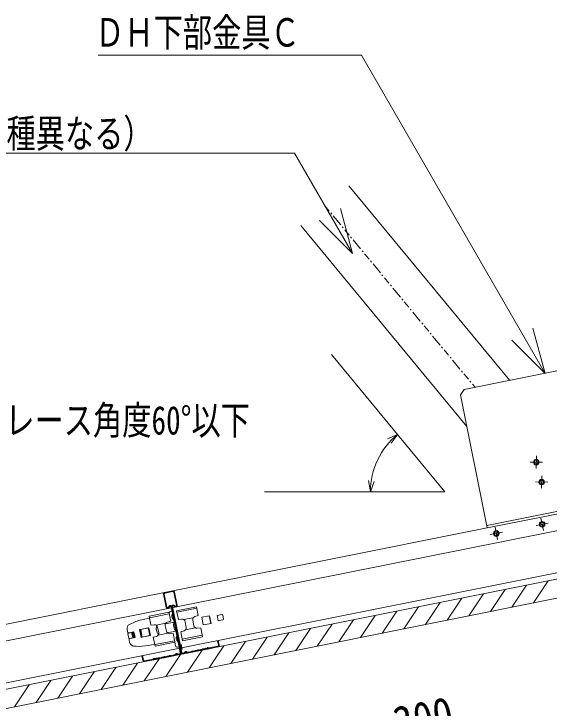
# Model space of a CAD drawing. Units: millimetres, scale not verified. Extents: x -205 to 205, y -142 to 143.
# Drawn here: x 35.99 to 70.31, y 24.9 to 69.43 of the extents above; entities that cross this region are included whole.
import ezdxf
from ezdxf.enums import TextEntityAlignment as Align

# ---------------------------------------------------------------- set-up
doc = ezdxf.new("R2010")
doc.units = ezdxf.units.MM
doc.header["$LTSCALE"] = 0.25
doc.linetypes.add('USER1', pattern=[7.8, 1.8, -0.6, 0.3, -0.6, 3, -0.6, 0.3, -0.6])
for name, color, linetype, lineweight in [('1-1_1-0 断面', 7, 'Continuous', 18), ('1-2_1-1 寸法', 7, 'Continuous', 18), ('1-3_1-2 文字', 7, 'Continuous', 18), ('1-4_1-3 ＤＨクロス', 7, 'Continuous', 18)]:
    doc.layers.add(name, color=color, linetype=linetype, lineweight=lineweight)
doc.styles.add('ＭＳ ゴシック', font='')
doc.styles.get('ＭＳ ゴシック').set_extended_font_data('MS Gothic')

msp = doc.modelspace()

# ---------------------------------------------------------------- linework, layer by layer
at = {"layer": '1-1_1-0 断面'}
for p, q in [((57.4739, 58.3987), (67.7896, 45.9214)), ((-53.6225, 7.0558), (198.7027, 57.5208)), ((54.391, 55.85), (65.0456, 42.9629)), ((64.8763, 45.3387), (82.2914, 48.8218)), ((64.8763, 45.3387), (64.641, 44.9857)), ((64.641, 44.9857), (66.3472, 36.4547)), ((69.4855, 40.2764), (69.4966, 41.0763)), ((69.0911, 40.6819), (69.891, 40.6708)), ((69.83, 38.9994), (69.8411, 39.7993)), ((69.4356, 39.4049), (70.2355, 39.3938)), ((73.1799, 37.9844), (66.3158, 36.6116)), ((66.3472, 36.4547), (73.6819, 37.9216)), ((69.9479, 36.2978), (69.791, 37.0823)), ((-42.9686, 13.5105), (74.0492, 36.9141)), ((69.4772, 36.6116), (70.2617, 36.7685)), ((-42.9351, 14.5982), (66.3472, 36.4547)), ((66.5355, 36.0232), (67.3199, 36.1801)), ((67.0062, 35.7094), (66.8493, 36.4939)), ((-53.6225, 8.6875), (76.0255, 34.6171)), ((69.319, 31.6441), (70.2604, 33.0561)), ((67.9323, 31.3667), (68.8736, 32.7788)), ((65.1588, 30.812), (66.1001, 32.2241)), ((66.5455, 31.0894), (67.4869, 32.5014)), ((62.3853, 30.2573), (63.3266, 31.6694)), ((63.772, 30.5347), (64.7134, 31.9467)), ((46.4248, 31.1476), (47.6996, 31.4025)), ((46.445, 31.0465), (47.7198, 31.3015)), ((60.9985, 29.98), (61.9399, 31.392)), ((45.9345, 31.0495), (44.6598, 30.7946)), ((44.7741, 30.2228), (44.6598, 30.7946)), ((45.9547, 30.9484), (44.68, 30.6935)), ((46.0489, 30.4778), (45.9345, 31.0495)), ((46.0293, 31.0857), (46.1273, 31.1053)), ((46.4248, 31.1476), (46.5392, 30.5758)), ((48.0395, 30.7229), (48.5398, 30.823)), ((48.518, 30.8186), (48.6161, 30.3283)), ((48.5297, 30.821), (48.6278, 30.3307)), ((48.5398, 30.823), (48.6378, 30.3327)), ((49.3289, 30.9043), (49.0347, 30.8455)), ((49.0347, 30.8455), (49.1034, 30.5023)), ((49.3878, 30.8651), (49.4368, 30.62)), ((58.225, 29.4253), (59.1664, 30.8373)), ((59.6118, 29.7026), (60.5531, 31.1147)), ((43.4115, 30.266), (43.5438, 30.3314)), ((44.2852, 30.5839), (44.6859, 30.6641)), ((45.7327, 30.3405), (45.1188, 30.2178)), ((45.7142, 30.3089), (46.2646, 30.4189)), ((46.0489, 30.4778), (45.8394, 30.4165)), ((46.5392, 30.5758), (46.7561, 30.5998)), ((46.8839, 30.5708), (47.4977, 30.6935)), ((46.9742, 30.4402), (47.0455, 30.0838)), ((47.4645, 30.5383), (47.5358, 30.1819)), ((48.1375, 30.2326), (48.0395, 30.7229)), ((48.6378, 30.3327), (48.1375, 30.2326)), ((49.3976, 30.5611), (49.1034, 30.5023)), ((55.4515, 28.8706), (56.3929, 30.2826)), ((56.8383, 29.1479), (57.7796, 30.56)), ((43.2503, 29.9383), (43.2817, 29.7816)), ((44.0573, 29.9316), (44.1063, 29.9414)), ((44.1573, 29.4315), (44.0573, 29.9316)), ((44.6457, 30.0493), (44.1063, 29.9414)), ((44.1063, 29.9414), (44.2064, 29.4413)), ((44.6074, 30.0365), (44.1071, 29.9364)), ((44.1071, 29.9364), (44.2052, 29.4462)), ((44.1288, 29.9408), (44.2269, 29.4505)), ((44.7055, 29.5462), (44.6074, 30.0365)), ((44.7457, 29.5492), (44.6457, 30.0493)), ((44.7741, 30.2228), (44.9911, 30.2468)), ((45.1271, 29.9875), (45.1664, 29.7914)), ((45.2092, 30.0872), (45.2804, 29.7308)), ((45.6995, 30.1853), (45.7707, 29.8289)), ((46.6961, 29.7914), (46.9055, 29.8527)), ((47.0123, 29.9286), (47.6261, 30.0514)), ((54.0648, 28.5932), (55.0061, 30.0053)), ((43.3082, 29.6492), (43.3572, 29.404)), ((43.3474, 29.708), (43.6416, 29.7668)), ((43.3758, 29.7188), (43.6896, 29.7816)), ((43.416, 29.3648), (43.7102, 29.4236)), ((43.4464, 29.3658), (43.7602, 29.4285)), ((43.5435, 29.7472), (43.6121, 29.404)), ((43.5925, 29.757), (43.6612, 29.4138)), ((43.6416, 29.7668), (43.7102, 29.4236)), ((43.6896, 29.7816), (43.7602, 29.4285)), ((44.2064, 29.4413), (44.1573, 29.4315)), ((44.2052, 29.4462), (44.7055, 29.5462)), ((44.2064, 29.4413), (44.7457, 29.5492)), ((44.931, 29.4384), (45.1405, 29.4996)), ((44.931, 29.4384), (45.0454, 28.8666)), ((45.8611, 29.6984), (45.2472, 29.5756)), ((45.8319, 29.7205), (46.3823, 29.8306)), ((46.2058, 29.6933), (45.9888, 29.6693)), ((46.2058, 29.6933), (46.3201, 29.1216)), ((46.6961, 29.7914), (46.8104, 29.2196)), ((46.7902, 29.3207), (48.065, 29.5756)), ((46.8104, 29.2196), (48.0852, 29.4746)), ((51.2913, 28.0385), (52.2326, 29.4506)), ((52.678, 28.3159), (53.6194, 29.7279)), ((43.415, 29.115), (43.3837, 29.2717)), ((44.6186, 28.917), (45.0193, 28.9971)), ((46.2999, 29.2226), (45.0252, 28.9677)), ((46.3201, 29.1216), (45.0454, 28.8666)), ((46.294, 29.252), (46.3666, 28.8892)), ((46.5607, 28.9383), (46.7274, 28.9716)), ((49.9045, 27.7612), (50.8459, 29.1732)), ((51.4362, 29.2868), (51.4396, 29.292)), ((43.6899, 28.8744), (43.8371, 28.8649)), ((46.4843, 28.8108), (46.5823, 28.8304)), ((47.131, 27.2065), (48.0724, 28.6185)), ((48.5178, 27.4838), (49.4591, 28.8959)), ((44.3575, 26.6518), (45.2989, 28.0638)), ((45.7443, 26.9291), (46.6856, 28.3412)), ((42.9708, 26.3744), (43.9121, 27.7865)), ((40.1973, 25.8197), (41.1386, 27.2318)), ((41.584, 26.0971), (42.5254, 27.5091)), ((38.8105, 25.5424), (39.7519, 26.9544)), ((36.037, 24.9877), (36.9784, 26.3997)), ((37.4238, 25.265), (38.3651, 26.6771))]:
    msp.add_line(p, q, dxfattribs=at)
at = {"layer": '1-1_1-0 断面', "color": 4, "linetype": 'USER1'}
msp.add_line((55.9325, 57.1243), (65.5628, 45.476), dxfattribs=at)
at = {"layer": '1-1_1-0 断面'}
for points in [[(-53.5441, 8.2952), (75.6045, 34.125), (198.7027, 58.7446)], [(47.6996, 31.4025), (47.8139, 30.8308), (47.6044, 30.7695)], [(48.0852, 29.4746), (47.9708, 30.0463), (47.7539, 30.0223)], [(46.6196, 28.6441), (46.7863, 28.6774), (46.7274, 28.9716)]]:
    msp.add_lwpolyline(points, dxfattribs=at)
for centre, radius in [((69.4911, 40.6764), 0.18), ((69.4911, 40.6764), 0.12), ((69.8356, 39.3994), 0.18), ((69.8356, 39.3994), 0.12), ((69.8694, 36.69), 0.18), ((69.8694, 36.69), 0.12), ((66.9277, 36.1017), 0.18), ((66.9277, 36.1017), 0.12)]:
    msp.add_circle(centre, radius, dxfattribs=at)
for centre, radius, start, end in [((46.0489, 30.9877), 0.1, 101.30993, 191.30993), ((46.4019, 30.8033), 0.29, 147.70711, 234.91275), ((47.6606, 30.5775), 0.2, 106.30993, 191.30993), ((49.3387, 30.8553), 0.05, 11.30993, 101.30993), ((44.8735, 27.6422), 3, 101.30993, 116.30993), ((45.8956, 30.2245), 0.2, 106.30993, 191.30993), ((46.8358, 30.2272), 0.6025, 161.4471, 221.17277), ((46.7781, 30.401), 0.2, 11.30993, 96.30993), ((49.3878, 30.6101), 0.05, 281.30993, 11.30993), ((43.5445, 29.9971), 0.3, 116.30993, 191.30993), ((45.013, 30.048), 0.2, 11.30993, 96.30993), ((45.3232, 30.0267), 0.2, 137.08667, 191.30993), ((46.8494, 30.0446), 0.2, 286.30993, 11.30993), ((47.7319, 30.2211), 0.2, 191.30993, 276.30993), ((43.3601, 29.7972), 0.08, 191.30993, 281.30993), ((43.3572, 29.659), 0.05, 101.30993, 191.30993), ((43.4062, 29.4138), 0.05, 191.30993, 281.30993), ((45.0843, 29.6916), 0.2, 286.30993, 11.30993), ((45.3625, 29.8306), 0.2, 191.30993, 245.5332), ((45.9668, 29.8681), 0.2, 191.30993, 276.30993), ((46.6863, 29.3815), 0.29, 147.70711, 234.91275), ((43.4621, 29.2873), 0.08, 101.30993, 191.30993), ((43.7092, 29.1738), 0.3, 191.30993, 266.30993), ((44.0302, 31.8587), 3, 266.30993, 281.30993), ((46.4646, 28.9088), 0.1, 191.30993, 281.30993)]:
    msp.add_arc(centre, radius, start, end, dxfattribs=at)
at = {"layer": '1-3_1-2 文字'}
for p, q in [((41.3946, 66.7754), (58.2754, 66.7754)), ((57.7165, 54.0508), (55.5952, 56.1721)), ((70.0558, 46.3712), (67.9345, 48.4925)), ((63.6378, 38.7757), (56.3602, 47.5784)), ((60.5938, 42.4577), (59.9494, 42.1629)), ((60.5938, 42.4577), (60.1848, 41.8825)), ((58.8604, 38.7757), (58.7404, 39.4869)), ((58.8604, 38.7757), (59.1025, 39.4258)), ((63.6378, 38.7757), (52.071, 38.7757))]:
    msp.add_line(p, q, dxfattribs=at)
for points in [[(58.2754, 66.7754), (70.0558, 46.3712), (69.2793, 49.269)], [(13.1778, 60.4919), (53.9977, 60.4919), (57.7165, 54.0508), (56.9401, 56.9485)]]:
    msp.add_lwpolyline(points, dxfattribs=at)
msp.add_arc((63.6378, 38.7757), 4.7774, 129.58228, 180, dxfattribs=at)
at = {"layer": '1-4_1-3 ＤＨクロス'}
for p, q in [((45.587, 32.2007), (45.7557, 31.3574)), ((45.8047, 31.3672), (45.636, 32.2105)), ((45.6655, 32.3183), (46.1852, 32.4223)), ((45.6753, 32.2693), (46.195, 32.3733)), ((46.4225, 31.4907), (46.2538, 32.334)), ((46.3028, 32.3438), (46.4715, 31.5005)), ((45.8967, 31.3513), (45.955, 31.4387)), ((45.9369, 31.3215), (45.9966, 31.4109)), ((46.0691, 31.3966), (46.6608, 28.4382)), ((46.1181, 31.4064), (46.7098, 28.448)), ((46.1384, 31.3051), (46.7098, 28.448)), ((46.1671, 31.4162), (46.7588, 28.4578)), ((46.318, 31.3977), (46.2285, 31.4573)), ((46.3436, 31.4407), (46.2563, 31.4989)), ((49.1024, 29.2325), (49.0534, 29.2226)), ((49.0534, 29.2226), (49.1122, 28.9285)), ((49.1612, 28.9383), (49.1024, 29.2325)), ((47.084, 28.4864), (47.0651, 28.5016)), ((47.1169, 28.4784), (47.3996, 28.535)), ((47.5663, 28.5683), (47.5105, 28.5571)), ((47.5203, 28.5081), (47.5761, 28.5193)), ((47.7329, 28.6016), (47.6772, 28.5905)), ((47.687, 28.5415), (47.7428, 28.5526)), ((47.8996, 28.635), (47.8439, 28.6238)), ((47.8537, 28.5748), (47.9095, 28.5859)), ((48.0663, 28.6683), (48.0106, 28.6572)), ((48.0204, 28.6081), (48.0762, 28.6193)), ((48.233, 28.7017), (48.1773, 28.6905)), ((48.1871, 28.6415), (48.2429, 28.6526)), ((48.344, 28.7238), (48.3598, 28.727)), ((48.3538, 28.6748), (48.3696, 28.678)), ((48.3725, 28.7355), (48.3832, 28.7516)), ((48.4248, 28.7238), (48.4141, 28.7078)), ((48.4526, 28.7294), (48.4686, 28.7187)), ((48.4803, 28.771), (48.4964, 28.7603)), ((49.073, 28.8696), (48.5114, 28.7573)), ((49.0828, 28.8206), (48.5212, 28.7083)), ((44.1995, 28.2519), (44.2485, 28.2617)), ((44.2583, 27.9577), (44.1995, 28.2519)), ((44.2485, 28.2617), (44.3074, 27.9675)), ((44.9512, 28.0652), (44.9405, 28.0491)), ((45.0643, 28.0739), (45.0483, 28.0846)), ((45.0952, 28.0741), (45.0793, 28.0709)), ((45.2061, 28.0963), (45.2619, 28.1074)), ((45.2159, 28.0472), (45.2717, 28.0584)), ((45.3728, 28.1296), (45.4286, 28.1408)), ((45.4384, 28.0917), (45.3826, 28.0806)), ((45.5395, 28.1629), (45.5953, 28.1741)), ((45.6051, 28.1251), (45.5493, 28.1139)), ((45.7062, 28.1963), (45.762, 28.2074)), ((45.716, 28.1473), (45.7718, 28.1584)), ((45.8729, 28.2296), (45.9287, 28.2408)), ((45.9385, 28.1918), (45.8827, 28.1806)), ((46.3223, 28.3195), (46.0396, 28.263)), ((46.0494, 28.2139), (46.3308, 28.2702)), ((46.3495, 28.3395), (46.3612, 28.3608)), ((46.405, 28.3368), (46.3934, 28.3155)), ((46.4651, 28.3488), (46.484, 28.3336)), ((46.5153, 28.3727), (46.4964, 28.3878)), ((46.6215, 28.3793), (46.5481, 28.3647)), ((46.5579, 28.3156), (46.6313, 28.3303)), ((46.8176, 28.4186), (46.891, 28.4332)), ((46.9008, 28.3842), (46.8274, 28.3695)), ((46.9183, 28.4533), (46.9299, 28.4745)), ((46.9738, 28.4505), (46.9621, 28.4293)), ((47.0339, 28.4625), (47.0528, 28.4474)), ((47.4094, 28.4859), (47.128, 28.4297)), ((44.3662, 27.9283), (44.9278, 28.0406)), ((44.376, 27.8793), (44.9376, 27.9916)), ((44.9928, 28.0374), (44.9821, 28.0214)), ((45.0205, 28.043), (45.0366, 28.0323)), ((45.105, 28.0251), (45.0892, 28.0219))]:
    msp.add_line(p, q, dxfattribs=at)
for centre, radius, start, end in [((45.6851, 32.2203), 0.1, 101.30993, 191.30993), ((45.6851, 32.2203), 0.05, 101.30993, 191.30993), ((46.2048, 32.3242), 0.1, 11.30993, 101.30993), ((46.2048, 32.3242), 0.05, 11.30993, 101.30993), ((45.8537, 31.377), 0.1, 191.30993, 326.30993), ((45.8537, 31.377), 0.05, 191.30993, 329.1579), ((46.0298, 31.3888), 0.09, 11.30993, 146.30993), ((46.0298, 31.3888), 0.04, 11.30993, 146.30993), ((46.2063, 31.4241), 0.09, 56.30993, 191.30993), ((46.2063, 31.4241), 0.04, 56.30993, 191.30993), ((46.3734, 31.4809), 0.1, 236.30993, 11.30993), ((46.3734, 31.4809), 0.05, 233.46196, 11.30993), ((47.0089, 28.4313), 0.09, 51.30993, 151.30993), ((47.3956, 28.5546), 0.02, 281.30993, 320.25237), ((47.3956, 28.5546), 0.07, 281.30993, 320.25237), ((47.4648, 28.497), 0.07, 62.36749, 140.25237), ((47.4648, 28.497), 0.02, 64.44003, 140.25237), ((47.5066, 28.5768), 0.07, 242.36749, 281.30993), ((47.5066, 28.5768), 0.02, 242.36749, 281.30993), ((47.5623, 28.5879), 0.02, 281.30993, 320.25237), ((47.5623, 28.5879), 0.07, 281.30993, 320.25237), ((47.6315, 28.5304), 0.07, 62.36749, 140.25237), ((47.6315, 28.5304), 0.02, 64.44003, 140.25237), ((47.6733, 28.6101), 0.07, 242.36749, 281.30993), ((47.6733, 28.6101), 0.02, 242.36749, 281.30993), ((47.729, 28.6212), 0.02, 281.30993, 320.25237), ((47.729, 28.6212), 0.07, 281.30993, 320.25237), ((47.7982, 28.5637), 0.07, 62.36749, 140.25237), ((47.7982, 28.5637), 0.02, 64.44003, 140.25237), ((47.84, 28.6434), 0.07, 242.36749, 281.30993), ((47.84, 28.6434), 0.02, 242.36749, 281.30993), ((47.8957, 28.6546), 0.02, 281.30993, 320.25237), ((47.8957, 28.6546), 0.07, 281.30993, 320.25237), ((47.9649, 28.597), 0.07, 62.36749, 140.25237), ((47.9649, 28.597), 0.02, 64.44003, 140.25237), ((48.0067, 28.6768), 0.07, 242.36749, 281.30993), ((48.0067, 28.6768), 0.02, 242.36749, 281.30993), ((48.0624, 28.6879), 0.02, 281.30993, 320.25237), ((48.0624, 28.6879), 0.07, 281.30993, 320.25237), ((48.1316, 28.6304), 0.07, 62.36749, 140.25237), ((48.1316, 28.6304), 0.02, 64.44003, 140.25237), ((48.1734, 28.7101), 0.07, 242.36749, 281.30993), ((48.1734, 28.7101), 0.02, 242.36749, 281.30993), ((48.2291, 28.7213), 0.02, 281.30993, 320.25237), ((48.2291, 28.7213), 0.07, 281.30993, 320.25237), ((48.2983, 28.6637), 0.07, 62.36749, 140.25237), ((48.2983, 28.6637), 0.02, 62.36749, 138.17983), ((48.3401, 28.7435), 0.07, 242.36749, 281.30993), ((48.3401, 28.7435), 0.02, 242.36749, 281.30993), ((48.3559, 28.7466), 0.02, 281.30993, 326.30993), ((48.3559, 28.7466), 0.07, 281.30993, 326.30993), ((48.4415, 28.7127), 0.07, 56.30993, 146.30993), ((48.4415, 28.7127), 0.02, 56.30993, 146.30993), ((48.5075, 28.7769), 0.07, 236.30993, 281.30993), ((48.5075, 28.7769), 0.02, 236.30993, 281.30993), ((49.0632, 28.9187), 0.05, 281.30993, 11.30993), ((49.0632, 28.9187), 0.1, 281.30993, 11.30993), ((45.0095, 28.0263), 0.07, 56.30993, 146.30993), ((45.0754, 28.0905), 0.02, 236.30993, 281.30993), ((45.0913, 28.0937), 0.02, 281.30993, 320.25237), ((45.1605, 28.0361), 0.07, 62.36749, 140.25237), ((45.1605, 28.0361), 0.02, 64.44003, 140.25237), ((45.2022, 28.1159), 0.02, 242.36749, 281.30993), ((45.258, 28.127), 0.02, 281.30993, 320.25237), ((45.258, 28.127), 0.07, 281.30993, 320.25237), ((45.3272, 28.0695), 0.07, 62.36749, 140.25237), ((45.3272, 28.0695), 0.02, 62.36749, 138.17983), ((45.3689, 28.1492), 0.07, 242.36749, 281.30993), ((45.3689, 28.1492), 0.02, 242.36749, 281.30993), ((45.4247, 28.1604), 0.02, 281.30993, 320.25237), ((45.4247, 28.1604), 0.07, 281.30993, 320.25237), ((45.4939, 28.1028), 0.07, 62.36749, 140.25237), ((45.4939, 28.1028), 0.02, 62.36749, 138.17983), ((45.5356, 28.1826), 0.07, 242.36749, 281.30993), ((45.5356, 28.1826), 0.02, 242.36749, 281.30993), ((45.5914, 28.1937), 0.02, 281.30993, 320.25237), ((45.5914, 28.1937), 0.07, 281.30993, 320.25237), ((45.6606, 28.1362), 0.07, 62.36749, 140.25237), ((45.6606, 28.1362), 0.02, 62.36749, 138.17983), ((45.7023, 28.2159), 0.07, 242.36749, 281.30993), ((45.7023, 28.2159), 0.02, 242.36749, 281.30993), ((45.7581, 28.2271), 0.02, 281.30993, 320.25237), ((45.7581, 28.2271), 0.07, 281.30993, 320.25237), ((45.8273, 28.1695), 0.07, 62.36749, 140.25237), ((45.8273, 28.1695), 0.02, 62.36749, 138.17983), ((45.869, 28.2492), 0.07, 242.36749, 281.30993), ((45.869, 28.2492), 0.02, 242.36749, 281.30993), ((45.9248, 28.2604), 0.02, 281.30993, 320.25237), ((45.9248, 28.2604), 0.07, 281.30993, 320.25237), ((45.994, 28.2028), 0.07, 62.36749, 140.25237), ((45.994, 28.2028), 0.02, 62.36749, 138.17983), ((46.0357, 28.2826), 0.07, 242.36749, 281.30993), ((46.0357, 28.2826), 0.02, 242.36749, 281.30993), ((46.3144, 28.3587), 0.04, 281.30993, 331.30993), ((46.3144, 28.3587), 0.09, 281.30993, 331.30993), ((46.4401, 28.3176), 0.09, 51.30993, 151.30993), ((46.4401, 28.3176), 0.04, 51.30993, 151.30993), ((46.5403, 28.4039), 0.09, 231.30993, 281.30993), ((46.5403, 28.4039), 0.04, 231.30993, 281.30993), ((46.6117, 28.4284), 0.05, 281.30993, 11.30993), ((46.6117, 28.4284), 0.1, 281.30993, 11.30993), ((46.8078, 28.4676), 0.1, 191.30993, 281.30993), ((46.8078, 28.4676), 0.05, 191.30993, 281.30993), ((46.8832, 28.4725), 0.04, 281.30993, 331.30993), ((46.8832, 28.4725), 0.09, 281.30993, 331.30993), ((47.0089, 28.4313), 0.04, 51.30993, 151.30993), ((47.109, 28.5176), 0.09, 231.30993, 281.30993), ((47.109, 28.5176), 0.04, 231.30993, 281.30993), ((44.3564, 27.9773), 0.1, 191.30993, 281.30993), ((44.3564, 27.9773), 0.05, 191.30993, 281.30993), ((44.9239, 28.0602), 0.02, 281.30993, 326.30993), ((44.9239, 28.0602), 0.07, 281.30993, 326.30993), ((45.0095, 28.0263), 0.02, 56.30993, 146.30993), ((45.0754, 28.0905), 0.07, 236.30993, 281.30993), ((45.0913, 28.0937), 0.07, 281.30993, 320.25237), ((45.2022, 28.1159), 0.07, 242.36749, 281.30993)]:
    msp.add_arc(centre, radius, start, end, dxfattribs=at)

# ---------------------------------------------------------------- texts
at = {"layer": '1-2_1-1 寸法', "style": 'ＭＳ ゴシック', "width": 0.85}
msp.add_text('300', height=2.199, rotation=11.31, dxfattribs=at).set_placement((60.7215, 22.1269), align=Align.BOTTOM_LEFT)
at = {"layer": '1-3_1-2 文字', "style": 'ＭＳ ゴシック', "width": 0.75}
msp.add_text('ＤＨ下部金具Ｃ', height=1.833, dxfattribs=at).set_placement((41.2003, 66.7754), align=Align.BOTTOM_LEFT)
for s, p in [('ブレース材（条件により材種異なる）', (13.0126, 60.3223)), ('ブレース角度60°以下', (33.5651, 41.9079))]:
    msp.add_text(s, height=1.833, rotation=359.933, dxfattribs=at).set_placement(p, align=Align.BOTTOM_LEFT)

doc.saveas('drawing.dxf')
